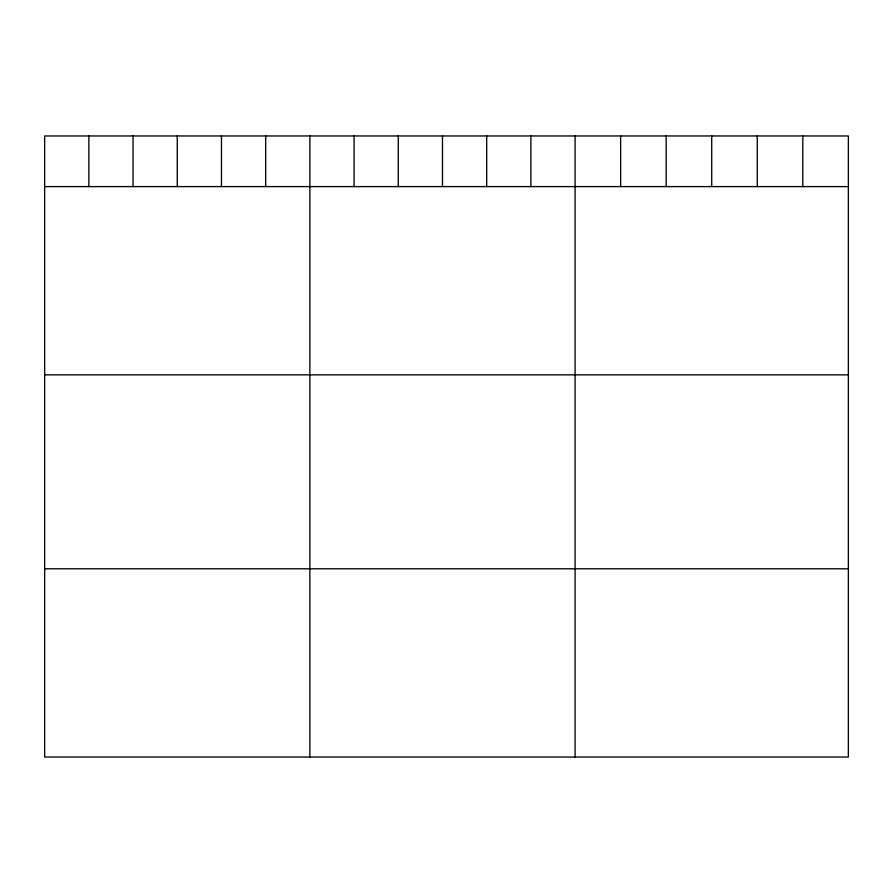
<?xml version="1.0" encoding="UTF-8"?>
<svg xmlns="http://www.w3.org/2000/svg" width="893" height="893" viewBox="0 0 893 893"><rect width="100%" height="100%" fill="white"/><g stroke="black" fill="none" stroke-linecap="round" stroke-linejoin="round"><path stroke-width="1.34" d="M848.35 186.604L848.35 757.041L44.65 757.041L44.65 135.959L848.35 135.959L848.35 186.604L44.65 186.604M44.65 374.848L848.35 374.848M44.65 568.796L848.35 568.796M802.807 135.959L802.807 186.604M757.264 135.959L757.264 186.604M711.721 135.959L711.721 186.604M666.178 135.959L666.178 186.604M620.635 135.959L620.635 186.604M575.092 135.959L575.092 757.041M530.889 135.959L530.889 186.604M486.685 135.959L486.685 186.604M442.481 135.959L442.481 186.604M398.278 135.959L398.278 186.604M354.075 135.959L354.075 186.604M309.871 135.959L309.871 757.041M265.668 135.959L265.668 186.604M221.464 135.959L221.464 186.604M177.261 135.959L177.261 186.604M133.057 135.959L133.057 186.604M88.853 135.959L88.853 186.604"/></g></svg>
